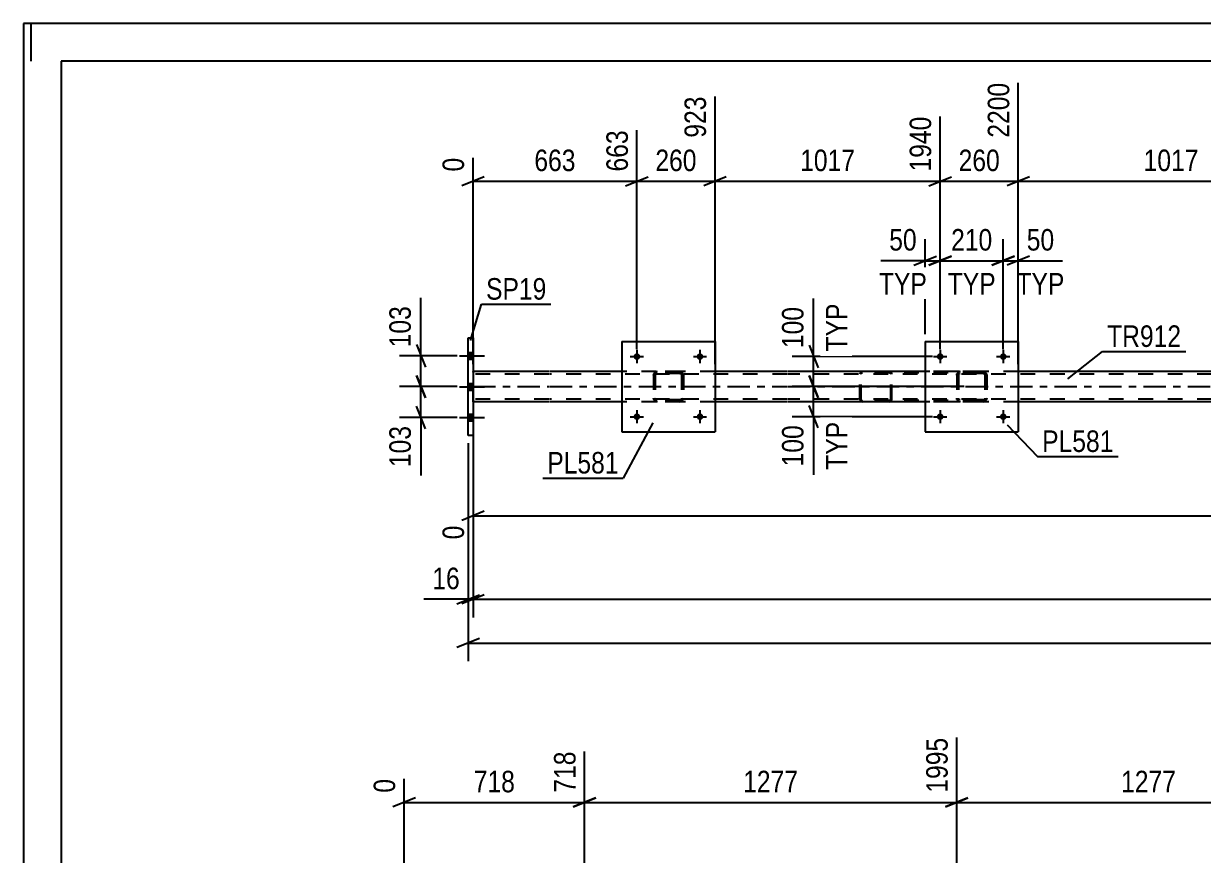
# Model space of a CAD drawing. Header units: millimetres. Extents: x 0 to 841, y 0 to 594.
# Drawn here: x 0 to 157.1, y 483.3 to 594 of the extents above; entities that cross this region are included whole.
import ezdxf

# ---------------------------------------------------------------- set-up
doc = ezdxf.new("R2010")
doc.units = ezdxf.units.MM
doc.linetypes.add('DXK_LINE_DOT2', pattern=[3.9198, 1.9599, -1.9599])
doc.linetypes.add('DXK_LINE_DOT3', pattern=[5.9187, 2.979, -0.9799, 0.9799, -0.9799])
doc.styles.add('Arial Narrow', font='ARIALN.TTF', dxfattribs={"height": 0.2})

# ---------------------------------------------------------------- blocks, each defined once
blk = doc.blocks.new('Unknown-318889357-1133')
at = {"color": 5, "linetype": 'Continuous'}
for p, q in [((841, 594), (0, 594)), ((0, 594), (0, 0)), ((1, 589), (1, 594)), ((836, 589), (5, 589)), ((5, 589), (5, 5))]:
    blk.add_line(p, q, dxfattribs=at)
blk = doc.blocks.new('Bolt-318889357-5226 - 5170')
at = {"linetype": 'Continuous'}
for points in [[(82.1, 549.69, -1), (81.22, 549.69, -1)], [(90.5, 549.69, -1), (89.62, 549.69, -1)]]:
    blk.add_hatch(color=1, dxfattribs=at).paths.add_polyline_path(points)
at = {"color": 1, "linetype": 'Continuous'}
for p, q in [((81.66, 550.57), (81.66, 548.81)), ((90.06, 550.57), (90.06, 548.81)), ((80.78, 549.69), (82.54, 549.69)), ((89.18, 549.69), (90.94, 549.69))]:
    blk.add_line(p, q, dxfattribs=at)
blk = doc.blocks.new('Bolt-318889357-5227 - 5170')
at = {"linetype": 'Continuous'}
for points in [[(82.1, 541.69, -1), (81.22, 541.69, -1)], [(90.5, 541.69, -1), (89.62, 541.69, -1)]]:
    blk.add_hatch(color=1, dxfattribs=at).paths.add_polyline_path(points)
at = {"color": 1, "linetype": 'Continuous'}
for p, q in [((81.66, 542.57), (81.66, 540.81)), ((90.06, 542.57), (90.06, 540.81)), ((80.78, 541.69), (82.54, 541.69)), ((89.18, 541.69), (90.94, 541.69))]:
    blk.add_line(p, q, dxfattribs=at)
blk = doc.blocks.new('Bolt-318889357-5228 - 5170')
at = {"linetype": 'Continuous'}
for points in [[(122.48, 549.69, -1), (121.6, 549.69, -1)], [(130.88, 549.69, -1), (130, 549.69, -1)]]:
    blk.add_hatch(color=1, dxfattribs=at).paths.add_polyline_path(points)
at = {"color": 1, "linetype": 'Continuous'}
for p, q in [((122.04, 550.57), (122.04, 548.81)), ((130.44, 550.57), (130.44, 548.81)), ((121.16, 549.69), (122.92, 549.69)), ((129.56, 549.69), (131.32, 549.69))]:
    blk.add_line(p, q, dxfattribs=at)
blk = doc.blocks.new('Bolt-318889357-5229 - 5170')
at = {"linetype": 'Continuous'}
for points in [[(122.48, 541.69, -1), (121.6, 541.69, -1)], [(130.88, 541.69, -1), (130, 541.69, -1)]]:
    blk.add_hatch(color=1, dxfattribs=at).paths.add_polyline_path(points)
at = {"color": 1, "linetype": 'Continuous'}
for p, q in [((122.04, 542.57), (122.04, 540.81)), ((130.44, 542.57), (130.44, 540.81)), ((121.16, 541.69), (122.92, 541.69)), ((129.56, 541.69), (131.32, 541.69))]:
    blk.add_line(p, q, dxfattribs=at)
blk = doc.blocks.new('Part-318889357-5258 - 5170')
at = {"color": 2, "linetype": 'Continuous'}
for p, q in [((79.66, 551.69), (79.66, 539.69)), ((79.66, 551.69), (92.06, 551.69)), ((92.06, 551.69), (92.06, 539.69)), ((79.66, 539.69), (92.06, 539.69))]:
    blk.add_line(p, q, dxfattribs=at)
blk = doc.blocks.new('Part-318889357-5259 - 5170')
at = {"color": 7, "linetype": 'DXK_LINE_DOT2'}
for p, q in [((83.86, 547.21), (83.9, 547.4)), ((83.9, 547.4), (83.86, 547.21)), ((83.86, 547.21), (83.86, 544.17)), ((84.1, 547.21), (84.12, 547.3)), ((84.1, 547.21), (84.1, 544.17)), ((84.12, 547.3), (84.17, 547.38)), ((84.16, 547.66), (84.34, 547.69)), ((84.34, 547.69), (84.16, 547.66)), ((84.17, 547.38), (84.25, 547.43)), ((84.25, 547.43), (84.34, 547.45)), ((87.38, 547.69), (84.34, 547.69)), ((87.38, 547.45), (84.34, 547.45)), ((87.38, 547.69), (87.57, 547.66)), ((87.57, 547.66), (87.38, 547.69)), ((87.38, 547.45), (87.47, 547.43)), ((87.47, 547.43), (87.55, 547.38)), ((87.55, 547.38), (87.6, 547.3)), ((87.6, 547.3), (87.62, 547.21)), ((87.62, 547.21), (87.62, 544.17)), ((87.83, 547.4), (87.86, 547.21)), ((87.86, 547.21), (87.83, 547.4)), ((87.86, 547.21), (87.86, 544.17)), ((83.9, 543.99), (83.86, 544.17)), ((83.86, 544.17), (83.9, 543.99)), ((84.12, 544.08), (84.1, 544.17)), ((84.17, 544), (84.12, 544.08)), ((84.34, 543.69), (84.16, 543.73)), ((84.16, 543.73), (84.34, 543.69)), ((84.25, 543.95), (84.17, 544)), ((84.34, 543.93), (84.25, 543.95)), ((87.38, 543.93), (84.34, 543.93)), ((87.38, 543.69), (84.34, 543.69)), ((87.47, 543.95), (87.38, 543.93)), ((87.57, 543.73), (87.38, 543.69)), ((87.38, 543.69), (87.57, 543.73)), ((87.55, 544), (87.47, 543.95)), ((87.6, 544.08), (87.55, 544)), ((87.62, 544.17), (87.6, 544.08)), ((87.86, 544.17), (87.83, 543.99)), ((87.83, 543.99), (87.86, 544.17))]:
    blk.add_line(p, q, dxfattribs=at)
at = {"color": 7, "linetype": 'DXK_LINE_DOT3'}
blk.add_line((85.86, 545.69), (85.86, 545.69), dxfattribs=at)
at = {"color": 7, "linetype": 'DXK_LINE_DOT2'}
for centre, start, end in [((84.34, 547.21), 112.5, 157.5), ((84.34, 547.21), 112.5, 157.5), ((87.38, 547.21), 22.5, 67.5), ((87.38, 547.21), 22.5, 67.5), ((84.34, 544.17), 202.5, 247.5), ((84.34, 544.17), 202.5, 247.5), ((87.38, 544.17), 292.5, 337.5), ((87.38, 544.17), 292.5, 337.5)]:
    blk.add_arc(centre, 0.48, start, end, dxfattribs=at)
blk = doc.blocks.new('Part-318889357-5264 - 5170')
at = {"color": 2, "linetype": 'Continuous'}
for p, q in [((120.04, 551.69), (120.04, 539.69)), ((120.04, 551.69), (132.44, 551.69)), ((132.44, 551.69), (132.44, 539.69)), ((120.04, 539.69), (132.44, 539.69))]:
    blk.add_line(p, q, dxfattribs=at)
blk = doc.blocks.new('Part-318889357-5265 - 5170')
at = {"color": 7, "linetype": 'DXK_LINE_DOT2'}
for p, q in [((124.24, 547.21), (124.28, 547.4)), ((124.28, 547.4), (124.24, 547.21)), ((124.24, 547.21), (124.24, 544.17)), ((124.48, 547.21), (124.5, 547.3)), ((124.48, 547.21), (124.48, 544.17)), ((124.5, 547.3), (124.55, 547.38)), ((124.54, 547.66), (124.72, 547.69)), ((124.72, 547.69), (124.54, 547.66)), ((124.55, 547.38), (124.63, 547.43)), ((124.63, 547.43), (124.72, 547.45)), ((127.76, 547.69), (124.72, 547.69)), ((127.76, 547.45), (124.72, 547.45)), ((127.76, 547.69), (127.95, 547.66)), ((127.95, 547.66), (127.76, 547.69)), ((127.76, 547.45), (127.85, 547.43)), ((127.85, 547.43), (127.93, 547.38)), ((127.93, 547.38), (127.98, 547.3)), ((127.98, 547.3), (128, 547.21)), ((128, 547.21), (128, 544.17)), ((128.21, 547.4), (128.24, 547.21)), ((128.24, 547.21), (128.21, 547.4)), ((128.24, 547.21), (128.24, 544.17)), ((124.28, 543.99), (124.24, 544.17)), ((124.24, 544.17), (124.28, 543.99)), ((124.5, 544.08), (124.48, 544.17)), ((124.55, 544), (124.5, 544.08)), ((124.72, 543.69), (124.54, 543.73)), ((124.54, 543.73), (124.72, 543.69)), ((124.63, 543.95), (124.55, 544)), ((124.72, 543.93), (124.63, 543.95)), ((127.76, 543.93), (124.72, 543.93)), ((127.76, 543.69), (124.72, 543.69)), ((127.85, 543.95), (127.76, 543.93)), ((127.95, 543.73), (127.76, 543.69)), ((127.76, 543.69), (127.95, 543.73)), ((127.93, 544), (127.85, 543.95)), ((127.98, 544.08), (127.93, 544)), ((128, 544.17), (127.98, 544.08)), ((128.24, 544.17), (128.21, 543.99)), ((128.21, 543.99), (128.24, 544.17))]:
    blk.add_line(p, q, dxfattribs=at)
at = {"color": 7, "linetype": 'DXK_LINE_DOT3'}
blk.add_line((126.24, 545.69), (126.24, 545.69), dxfattribs=at)
at = {"color": 7, "linetype": 'DXK_LINE_DOT2'}
for centre, start, end in [((124.72, 547.21), 112.5, 157.5), ((124.72, 547.21), 112.5, 157.5), ((127.76, 547.21), 22.5, 67.5), ((127.76, 547.21), 22.5, 67.5), ((124.72, 544.17), 202.5, 247.5), ((124.72, 544.17), 202.5, 247.5), ((127.76, 544.17), 292.5, 337.5), ((127.76, 544.17), 292.5, 337.5)]:
    blk.add_arc(centre, 0.48, start, end, dxfattribs=at)
blk = doc.blocks.new('Part-318889357-5365 - 5170')
at = {"color": 7, "linetype": 'DXK_LINE_DOT2'}
for p, q in [((111.39, 547.49), (111.36, 547.37)), ((111.36, 544.01), (111.36, 547.37)), ((111.53, 547.37), (111.54, 547.43)), ((111.53, 544.01), (111.53, 547.37)), ((111.54, 547.43), (111.58, 547.49)), ((111.7, 547.69), (111.57, 547.67)), ((111.58, 547.49), (111.64, 547.52)), ((111.64, 547.52), (111.7, 547.53)), ((127.03, 547.69), (111.7, 547.69)), ((127.03, 547.53), (111.7, 547.53)), ((115.41, 547.67), (115.28, 547.69)), ((115.28, 547.53), (115.34, 547.52)), ((115.34, 547.52), (115.37, 547.5)), ((115.37, 547.5), (115.4, 547.49)), ((115.4, 547.49), (115.44, 547.43)), ((115.44, 547.43), (115.45, 547.37)), ((115.45, 544.01), (115.45, 547.37)), ((115.62, 547.37), (115.59, 547.49)), ((115.62, 544.01), (115.62, 547.37)), ((111.36, 544.01), (111.39, 543.89)), ((111.54, 543.95), (111.53, 544.01)), ((111.58, 543.9), (111.54, 543.95)), ((111.57, 543.72), (111.7, 543.69)), ((111.58, 543.9), (111.61, 543.88)), ((111.61, 543.88), (111.64, 543.86)), ((111.64, 543.86), (111.7, 543.85)), ((127.03, 543.85), (111.7, 543.85)), ((127.03, 543.69), (111.7, 543.69)), ((115.34, 543.86), (115.28, 543.85)), ((115.28, 543.69), (115.41, 543.72)), ((115.4, 543.9), (115.34, 543.86)), ((115.44, 543.95), (115.4, 543.9)), ((115.45, 544.01), (115.44, 543.95)), ((115.59, 543.89), (115.62, 544.01))]:
    blk.add_line(p, q, dxfattribs=at)
for centre, start, end in [((111.69, 547.36), 110.7583, 155.68), ((115.29, 547.36), 24.32, 69.2417), ((111.69, 544.03), 204.32, 249.2417), ((115.29, 544.03), 290.7583, 335.68)]:
    blk.add_arc(centre, 0.331, start, end, dxfattribs=at)
blk = doc.blocks.new('Part-318889357-5370 - 5170')
at = {"color": 2, "linetype": 'Continuous'}
for p, q in [((59.2, 552.19), (59.84, 552.19)), ((59.2, 539.19), (59.2, 552.19)), ((59.84, 552.19), (59.84, 539.19)), ((59.84, 539.19), (59.2, 539.19))]:
    blk.add_line(p, q, dxfattribs=at)
blk = doc.blocks.new('Bolt-318889357-5419 - 5170')
at = {"linetype": 'Continuous'}
for points in [[(59.84, 549.35), (59.84, 550.23), (59.2, 550.23), (59.2, 549.35)], [(59.84, 549.35), (59.84, 550.23), (59.2, 550.23), (59.2, 549.35)], [(59.84, 549.35), (59.84, 550.23), (59.2, 550.23), (59.2, 549.35)], [(59.84, 545.23), (59.84, 546.11), (59.2, 546.11), (59.2, 545.23)], [(59.84, 545.23), (59.84, 546.11), (59.2, 546.11), (59.2, 545.23)], [(59.84, 541.15), (59.84, 542.03), (59.2, 542.03), (59.2, 541.15)], [(59.84, 541.15), (59.84, 542.03), (59.2, 542.03), (59.2, 541.15)], [(59.84, 541.15), (59.84, 542.03), (59.2, 542.03), (59.2, 541.15)]]:
    blk.add_hatch(color=1, dxfattribs=at).paths.add_polyline_path(points)
at = {"color": 1, "linetype": 'Continuous'}
for p, q in [((59.2, 550.23), (59.84, 550.23)), ((59.2, 550.23), (59.84, 550.23)), ((59.2, 550.23), (59.84, 550.23)), ((58.04, 549.79), (61.36, 549.79)), ((58.04, 549.79), (61.36, 549.79)), ((58.04, 549.79), (61.36, 549.79)), ((59.2, 549.35), (59.84, 549.35)), ((59.2, 549.35), (59.84, 549.35)), ((59.2, 549.35), (59.84, 549.35)), ((58.04, 545.67), (61.36, 545.67)), ((58.04, 545.67), (61.36, 545.67)), ((59.2, 546.11), (59.84, 546.11)), ((59.2, 546.11), (59.84, 546.11)), ((59.2, 545.23), (59.84, 545.23)), ((59.2, 545.23), (59.84, 545.23)), ((59.2, 542.03), (59.84, 542.03)), ((59.2, 542.03), (59.84, 542.03)), ((59.2, 542.03), (59.84, 542.03)), ((58.04, 541.59), (61.36, 541.59)), ((58.04, 541.59), (61.36, 541.59)), ((58.04, 541.59), (61.36, 541.59)), ((59.2, 541.15), (59.84, 541.15)), ((59.2, 541.15), (59.84, 541.15)), ((59.2, 541.15), (59.84, 541.15))]:
    blk.add_line(p, q, dxfattribs=at)
blk = doc.blocks.new('Part-318889357-5424 - 5170')
at = {"color": 2, "linetype": 'Continuous'}
for p, q in [((69.96, 547.69), (59.84, 547.69)), ((79.66, 547.69), (70.06, 547.69)), ((101.66, 547.69), (92.06, 547.69)), ((120.04, 547.69), (101.76, 547.69)), ((171.12, 547.69), (132.44, 547.69)), ((69.96, 543.69), (59.84, 543.69)), ((79.66, 543.69), (70.06, 543.69)), ((101.66, 543.69), (92.06, 543.69)), ((120.04, 543.69), (101.76, 543.69)), ((171.12, 543.69), (132.44, 543.69))]:
    blk.add_line(p, q, dxfattribs=at)
at = {"color": 7, "linetype": 'DXK_LINE_DOT2'}
for p, q in [((59.84, 543.69), (59.84, 547.69)), ((69.96, 547.37), (59.84, 547.37)), ((101.66, 547.37), (70.06, 547.37)), ((92.06, 547.69), (79.66, 547.69)), ((765.79, 547.37), (101.76, 547.37)), ((132.44, 547.69), (120.04, 547.69)), ((69.96, 544.01), (59.84, 544.01)), ((101.66, 544.01), (70.06, 544.01)), ((92.06, 543.69), (79.66, 543.69)), ((765.79, 544.01), (101.76, 544.01)), ((132.44, 543.69), (120.04, 543.69))]:
    blk.add_line(p, q, dxfattribs=at)
at = {"color": 7, "linetype": 'DXK_LINE_DOT3'}
for p, q in [((59.84, 545.69), (69.96, 545.69)), ((70.06, 545.69), (101.66, 545.69)), ((101.76, 545.69), (765.79, 545.69))]:
    blk.add_line(p, q, dxfattribs=at)
blk = doc.blocks.new('StraightDimension-318889357-6142 - 5170')
at = {"color": 7, "linetype": 'Continuous'}
for p, q in [((122.04, 550.69), (122.04, 565.3)), ((130.44, 550.69), (130.44, 565.3)), ((120.54, 561.85), (123.54, 563.05)), ((122.04, 562.45), (130.44, 562.45)), ((131.94, 563.05), (128.94, 561.85))]:
    blk.add_line(p, q, dxfattribs=at)
at = {"color": 0}
blk.add_wipeout([(129.58, 563.2), (129.58, 567.4), (122.9, 567.4), (122.9, 563.2)], dxfattribs=at)
at = {"color": 0, "linetype": 'Continuous'}
blk.add_wipeout([(130.04, 557.35), (130.04, 561.55), (122.45, 561.55), (122.45, 557.35)], dxfattribs=at)
at = {"color": 3, "style": 'Arial Narrow'}
blk.add_text('210', height=2.863, dxfattribs=at).set_placement((123.5, 563.8))
at = {"color": 3, "linetype": 'Continuous', "style": 'Arial Narrow'}
blk.add_text('TYP', height=2.863, dxfattribs=at).set_placement((123.05, 557.95))
blk = doc.blocks.new('StraightDimension-318889357-23638 - 5170')
at = {"color": 7, "linetype": 'Continuous'}
for p, q in [((81.66, 550.69), (81.66, 579.81)), ((59.84, 548.69), (59.84, 576.15)), ((61.34, 573.62), (58.34, 572.42)), ((80.16, 572.42), (83.16, 573.62)), ((59.84, 573.02), (81.66, 573.02))]:
    blk.add_line(p, q, dxfattribs=at)
at = {"color": 0, "linetype": 'Continuous'}
for points in [[(81.06, 580.41), (76.86, 580.41), (76.86, 573.72), (81.06, 573.72)], [(59.24, 576.75), (55.04, 576.75), (55.04, 573.72), (59.24, 573.72)]]:
    blk.add_wipeout(points, dxfattribs=at)
at = {"color": 0}
blk.add_wipeout([(74.09, 573.77), (74.09, 577.97), (67.41, 577.97), (67.41, 573.77)], dxfattribs=at)
at = {"color": 3, "linetype": 'Continuous', "style": 'Arial Narrow'}
for s, height, p in [('663', 2.863, (80.46, 574.32)), ('0', 2.86, (58.64, 574.32))]:
    blk.add_text(s, height=height, rotation=90.0002, dxfattribs=at).set_placement(p)
at = {"color": 3, "style": 'Arial Narrow'}
blk.add_text('663', height=2.863, dxfattribs=at).set_placement((68.01, 574.37))
blk = doc.blocks.new('StraightDimension-318889357-5519 - 5170')
at = {"color": 7, "linetype": 'Continuous'}
for p, q in [((59.84, 542.69), (59.84, 525.37)), ((61.34, 529.1), (58.34, 527.9)), ((59.84, 528.5), (709.61, 528.5))]:
    blk.add_line(p, q, dxfattribs=at)
at = {"color": 0, "linetype": 'Continuous'}
blk.add_wipeout([(59.24, 527.8), (55.04, 527.8), (55.04, 524.77), (59.24, 524.77)], dxfattribs=at)
at = {"color": 3, "linetype": 'Continuous', "style": 'Arial Narrow'}
blk.add_text('0', height=2.86, rotation=90.0002, dxfattribs=at).set_placement((58.64, 525.37))
blk = doc.blocks.new('StraightDimension-318889357-5553 - 5170')
at = {"color": 7, "linetype": 'Continuous'}
for p, q in [((59.2, 538.19), (59.2, 509.17)), ((60.7, 512.17), (57.7, 510.97)), ((59.2, 511.57), (766.43, 511.57))]:
    blk.add_line(p, q, dxfattribs=at)
blk = doc.blocks.new('StraightDimension-318889357-5595 - 5170')
at = {"color": 7, "linetype": 'Continuous'}
for p, q in [((52.31, 551.29), (53.51, 548.29)), ((57.75, 549.79), (50.06, 549.79)), ((52.91, 545.69), (52.91, 549.79)), ((53.51, 544.19), (52.31, 547.19)), ((57.75, 545.69), (50.06, 545.69))]:
    blk.add_line(p, q, dxfattribs=at)
at = {"color": 0}
blk.add_wipeout([(52.16, 557), (47.96, 557), (47.96, 550.32), (52.16, 550.32)], dxfattribs=at)
at = {"color": 7, "linetype": 'Continuous'}
blk.add_line((52.91, 549.79), (52.91, 557.53), dxfattribs=at)
blk.add_line((52.91, 549.79), (52.91, 557.53), dxfattribs=at)
at = {"color": 3, "style": 'Arial Narrow'}
blk.add_text('103', height=2.863, rotation=90.0002, dxfattribs=at).set_placement((51.56, 550.92))
blk = doc.blocks.new('StraightDimension-318889357-5605 - 5170')
at = {"color": 7, "linetype": 'Continuous'}
for p, q in [((52.31, 547.19), (53.51, 544.19)), ((57.75, 545.69), (50.06, 545.69)), ((52.91, 541.59), (52.91, 545.69)), ((53.51, 540.09), (52.31, 543.09)), ((57.75, 541.59), (50.06, 541.59))]:
    blk.add_line(p, q, dxfattribs=at)
at = {"color": 0}
blk.add_wipeout([(52.16, 541.07), (47.96, 541.07), (47.96, 534.38), (52.16, 534.38)], dxfattribs=at)
at = {"color": 7, "linetype": 'Continuous'}
blk.add_line((52.91, 541.59), (52.91, 533.86), dxfattribs=at)
blk.add_line((52.91, 541.59), (52.91, 533.86), dxfattribs=at)
at = {"color": 3, "style": 'Arial Narrow'}
blk.add_text('103', height=2.863, rotation=90.0002, dxfattribs=at).set_placement((51.56, 534.98))
blk = doc.blocks.new('StraightDimension-318889357-6129 - 5170')
at = {"color": 7, "linetype": 'Continuous'}
for p, q in [((130.44, 550.69), (130.44, 565.3)), ((132.44, 552.69), (132.44, 565.3)), ((128.94, 561.85), (131.94, 563.05)), ((130.44, 562.45), (132.44, 562.45)), ((133.94, 563.05), (130.94, 561.85))]:
    blk.add_line(p, q, dxfattribs=at)
at = {"color": 0}
blk.add_wipeout([(137.82, 563.2), (137.82, 567.4), (132.97, 567.4), (132.97, 563.2)], dxfattribs=at)
at = {"color": 0, "linetype": 'Continuous'}
blk.add_wipeout([(139.19, 557.35), (139.19, 561.55), (131.6, 561.55), (131.6, 557.35)], dxfattribs=at)
at = {"color": 7, "linetype": 'Continuous'}
blk.add_line((132.44, 562.45), (138.35, 562.45), dxfattribs=at)
blk.add_line((132.44, 562.45), (138.35, 562.45), dxfattribs=at)
at = {"color": 3, "style": 'Arial Narrow'}
blk.add_text('50', height=2.863, dxfattribs=at).set_placement((133.57, 563.8))
at = {"color": 3, "linetype": 'Continuous', "style": 'Arial Narrow'}
blk.add_text('TYP', height=2.863, dxfattribs=at).set_placement((132.2, 557.95))
blk = doc.blocks.new('StraightDimension-318889357-6158 - 5170')
at = {"color": 7, "linetype": 'Continuous'}
for p, q in [((120.04, 552.69), (120.04, 565.3)), ((122.04, 550.69), (122.04, 565.3)), ((118.54, 561.85), (121.54, 563.05)), ((120.04, 562.45), (122.04, 562.45)), ((123.54, 563.05), (120.54, 561.85))]:
    blk.add_line(p, q, dxfattribs=at)
at = {"color": 0}
blk.add_wipeout([(119.52, 563.2), (119.52, 567.4), (114.66, 567.4), (114.66, 563.2)], dxfattribs=at)
at = {"color": 0, "linetype": 'Continuous'}
blk.add_wipeout([(120.88, 557.35), (120.88, 561.55), (113.29, 561.55), (113.29, 557.35)], dxfattribs=at)
at = {"color": 7, "linetype": 'Continuous'}
blk.add_line((120.04, 562.45), (114.14, 562.45), dxfattribs=at)
blk.add_line((120.04, 562.45), (114.14, 562.45), dxfattribs=at)
at = {"color": 3, "style": 'Arial Narrow'}
blk.add_text('50', height=2.863, dxfattribs=at).set_placement((115.26, 563.8))
at = {"color": 3, "linetype": 'Continuous', "style": 'Arial Narrow'}
blk.add_text('TYP', height=2.863, dxfattribs=at).set_placement((113.89, 557.95))
blk = doc.blocks.new('StraightDimension-318889357-6172 - 5170')
at = {"color": 7, "linetype": 'Continuous'}
for p, q in [((104.59, 551.19), (105.79, 548.19)), ((121.04, 549.69), (102.34, 549.69)), ((105.19, 545.69), (105.19, 549.69)), ((105.79, 544.19), (104.59, 547.19)), ((125.24, 545.69), (102.34, 545.69))]:
    blk.add_line(p, q, dxfattribs=at)
at = {"color": 0}
blk.add_wipeout([(104.44, 556.9), (100.24, 556.9), (100.24, 550.22), (104.44, 550.22)], dxfattribs=at)
at = {"color": 0, "linetype": 'Continuous'}
blk.add_wipeout([(110.29, 557.36), (106.09, 557.36), (106.09, 549.77), (110.29, 549.77)], dxfattribs=at)
at = {"color": 7, "linetype": 'Continuous'}
blk.add_line((105.19, 549.69), (105.19, 557.43), dxfattribs=at)
blk.add_line((105.19, 549.69), (105.19, 557.43), dxfattribs=at)
at = {"color": 3, "style": 'Arial Narrow'}
blk.add_text('100', height=2.863, rotation=90.0002, dxfattribs=at).set_placement((103.84, 550.82))
at = {"color": 3, "linetype": 'Continuous', "style": 'Arial Narrow'}
blk.add_text('TYP', height=2.863, rotation=90.0002, dxfattribs=at).set_placement((109.69, 550.37))
blk = doc.blocks.new('StraightDimension-318889357-6187 - 5170')
at = {"color": 7, "linetype": 'Continuous'}
for p, q in [((104.59, 547.19), (105.79, 544.19)), ((125.24, 545.69), (102.34, 545.69)), ((105.19, 541.69), (105.19, 545.69)), ((105.79, 540.19), (104.59, 543.19)), ((121.04, 541.69), (102.34, 541.69))]:
    blk.add_line(p, q, dxfattribs=at)
at = {"color": 0}
blk.add_wipeout([(104.44, 541.17), (100.24, 541.17), (100.24, 534.48), (104.44, 534.48)], dxfattribs=at)
at = {"color": 0, "linetype": 'Continuous'}
blk.add_wipeout([(110.29, 541.62), (106.09, 541.62), (106.09, 534.03), (110.29, 534.03)], dxfattribs=at)
at = {"color": 7, "linetype": 'Continuous'}
blk.add_line((105.19, 541.69), (105.19, 533.96), dxfattribs=at)
blk.add_line((105.19, 541.69), (105.19, 533.96), dxfattribs=at)
at = {"color": 3, "style": 'Arial Narrow'}
blk.add_text('100', height=2.863, rotation=90.0002, dxfattribs=at).set_placement((103.84, 535.08))
at = {"color": 3, "linetype": 'Continuous', "style": 'Arial Narrow'}
blk.add_text('TYP', height=2.863, rotation=90.0002, dxfattribs=at).set_placement((109.69, 534.63))
blk = doc.blocks.new('StraightDimension-318889357-16051 - 5170')
at = {"color": 7, "linetype": 'Continuous'}
for p, q in [((59.84, 538.19), (59.84, 514.99)), ((61.34, 517.99), (58.34, 516.79)), ((59.84, 517.39), (765.79, 517.39))]:
    blk.add_line(p, q, dxfattribs=at)
blk = doc.blocks.new('StraightDimension-318889357-16052 - 5170')
at = {"color": 7, "linetype": 'Continuous'}
for p, q in [((59.2, 538.19), (59.2, 514.99)), ((59.84, 538.19), (59.84, 514.99)), ((57.7, 516.79), (60.7, 517.99)), ((61.34, 517.99), (58.34, 516.79)), ((59.2, 517.39), (59.84, 517.39))]:
    blk.add_line(p, q, dxfattribs=at)
at = {"color": 0}
blk.add_wipeout([(58.68, 518.14), (58.68, 522.34), (53.82, 522.34), (53.82, 518.14)], dxfattribs=at)
at = {"color": 7, "linetype": 'Continuous'}
blk.add_line((59.2, 517.39), (53.3, 517.39), dxfattribs=at)
blk.add_line((59.2, 517.39), (53.3, 517.39), dxfattribs=at)
at = {"color": 3, "style": 'Arial Narrow'}
blk.add_text('16', height=2.863, dxfattribs=at).set_placement((54.42, 518.74))
blk = doc.blocks.new('StraightDimension-318889357-23634 - 5170')
at = {"color": 7, "linetype": 'Continuous'}
for p, q in [((132.44, 548.69), (132.44, 586.13)), ((173.12, 550.69), (173.12, 581.63)), ((133.94, 573.62), (130.94, 572.42)), ((171.62, 572.42), (174.62, 573.62)), ((132.44, 573.02), (173.12, 573.02))]:
    blk.add_line(p, q, dxfattribs=at)
at = {"color": 0, "linetype": 'Continuous'}
blk.add_wipeout([(172.52, 582.23), (168.32, 582.23), (168.32, 573.72), (172.52, 573.72)], dxfattribs=at)
at = {"color": 0}
blk.add_wipeout([(157.04, 573.77), (157.04, 577.97), (148.53, 577.97), (148.53, 573.77)], dxfattribs=at)
at = {"color": 3, "linetype": 'Continuous', "style": 'Arial Narrow'}
blk.add_text('3217', height=2.863, rotation=90.0002, dxfattribs=at).set_placement((171.92, 574.32))
at = {"color": 3, "style": 'Arial Narrow'}
blk.add_text('1017', height=2.863, dxfattribs=at).set_placement((149.13, 574.37))
blk = doc.blocks.new('StraightDimension-318889357-23635 - 5170')
at = {"color": 7, "linetype": 'Continuous'}
for p, q in [((132.44, 548.69), (132.44, 586.13)), ((122.04, 550.69), (122.04, 581.63)), ((120.54, 572.42), (123.54, 573.62)), ((133.94, 573.62), (130.94, 572.42)), ((122.04, 573.02), (132.44, 573.02))]:
    blk.add_line(p, q, dxfattribs=at)
at = {"color": 0}
blk.add_wipeout([(130.58, 573.77), (130.58, 577.97), (123.9, 577.97), (123.9, 573.77)], dxfattribs=at)
at = {"color": 3, "style": 'Arial Narrow'}
blk.add_text('260', height=2.863, dxfattribs=at).set_placement((124.5, 574.37))
at = {"color": 0, "linetype": 'Continuous'}
blk.add_wipeout([(131.84, 586.73), (127.64, 586.73), (127.64, 578.22), (131.84, 578.22)], dxfattribs=at)
at = {"color": 3, "linetype": 'Continuous', "style": 'Arial Narrow'}
blk.add_text('2200', height=2.863, rotation=90.0002, dxfattribs=at).set_placement((131.24, 578.82))
blk = doc.blocks.new('StraightDimension-318889357-23636 - 5170')
at = {"color": 7, "linetype": 'Continuous'}
for p, q in [((92.06, 548.69), (92.06, 584.31)), ((122.04, 550.69), (122.04, 581.63)), ((93.56, 573.62), (90.56, 572.42)), ((120.54, 572.42), (123.54, 573.62)), ((92.06, 573.02), (122.04, 573.02))]:
    blk.add_line(p, q, dxfattribs=at)
at = {"color": 0, "linetype": 'Continuous'}
blk.add_wipeout([(121.44, 582.23), (117.24, 582.23), (117.24, 573.72), (121.44, 573.72)], dxfattribs=at)
at = {"color": 0}
blk.add_wipeout([(111.31, 573.77), (111.31, 577.97), (102.8, 577.97), (102.8, 573.77)], dxfattribs=at)
at = {"color": 3, "linetype": 'Continuous', "style": 'Arial Narrow'}
blk.add_text('1940', height=2.863, rotation=90.0002, dxfattribs=at).set_placement((120.84, 574.32))
at = {"color": 3, "style": 'Arial Narrow'}
blk.add_text('1017', height=2.863, dxfattribs=at).set_placement((103.4, 574.37))
blk = doc.blocks.new('StraightDimension-318889357-23637 - 5170')
at = {"color": 7, "linetype": 'Continuous'}
for p, q in [((92.06, 548.69), (92.06, 584.31)), ((81.66, 550.69), (81.66, 579.81)), ((80.16, 572.42), (83.16, 573.62)), ((93.56, 573.62), (90.56, 572.42)), ((81.66, 573.02), (92.06, 573.02))]:
    blk.add_line(p, q, dxfattribs=at)
at = {"color": 0}
blk.add_wipeout([(90.2, 573.77), (90.2, 577.97), (83.52, 577.97), (83.52, 573.77)], dxfattribs=at)
at = {"color": 3, "style": 'Arial Narrow'}
blk.add_text('260', height=2.863, dxfattribs=at).set_placement((84.12, 574.37))
at = {"color": 0, "linetype": 'Continuous'}
blk.add_wipeout([(91.46, 584.91), (87.26, 584.91), (87.26, 578.22), (91.46, 578.22)], dxfattribs=at)
at = {"color": 3, "linetype": 'Continuous', "style": 'Arial Narrow'}
blk.add_text('923', height=2.863, rotation=90.0002, dxfattribs=at).set_placement((90.86, 578.82))
blk = doc.blocks.new('StraightDimension-318889357-24971 - 3336')
at = {"color": 7, "linetype": 'Continuous'}
for p, q in [((124.24, 450.53), (124.24, 498.98)), ((175.32, 450.53), (175.32, 498.98)), ((125.74, 490.96), (122.74, 489.76)), ((124.24, 490.36), (175.32, 490.36)), ((173.82, 489.76), (176.82, 490.96))]:
    blk.add_line(p, q, dxfattribs=at)
at = {"color": 0, "linetype": 'Continuous'}
blk.add_wipeout([(174.72, 499.58), (170.52, 499.58), (170.52, 491.06), (174.72, 491.06)], dxfattribs=at)
at = {"color": 0}
blk.add_wipeout([(154.04, 491.11), (154.04, 495.31), (145.53, 495.31), (145.53, 491.11)], dxfattribs=at)
at = {"color": 3, "linetype": 'Continuous', "style": 'Arial Narrow'}
blk.add_text('3272', height=2.863, rotation=90.0002, dxfattribs=at).set_placement((174.12, 491.66))
at = {"color": 3, "style": 'Arial Narrow'}
blk.add_text('1277', height=2.863, dxfattribs=at).set_placement((146.13, 491.71))
blk = doc.blocks.new('StraightDimension-318889357-24972 - 3336')
at = {"color": 7, "linetype": 'Continuous'}
for p, q in [((124.24, 450.53), (124.24, 498.98)), ((74.69, 450.53), (74.69, 497.15)), ((76.19, 490.96), (73.19, 489.76)), ((74.69, 490.36), (124.24, 490.36)), ((122.74, 489.76), (125.74, 490.96))]:
    blk.add_line(p, q, dxfattribs=at)
at = {"color": 0, "linetype": 'Continuous'}
blk.add_wipeout([(123.64, 499.58), (119.44, 499.58), (119.44, 491.06), (123.64, 491.06)], dxfattribs=at)
at = {"color": 0}
blk.add_wipeout([(103.72, 491.11), (103.72, 495.31), (95.21, 495.31), (95.21, 491.11)], dxfattribs=at)
at = {"color": 3, "linetype": 'Continuous', "style": 'Arial Narrow'}
blk.add_text('1995', height=2.863, rotation=90.0002, dxfattribs=at).set_placement((123.04, 491.66))
at = {"color": 3, "style": 'Arial Narrow'}
blk.add_text('1277', height=2.863, dxfattribs=at).set_placement((95.81, 491.71))
blk = doc.blocks.new('StraightDimension-318889357-24973 - 3336')
at = {"color": 7, "linetype": 'Continuous'}
for p, q in [((74.69, 450.53), (74.69, 497.15)), ((50.67, 442.69), (50.67, 493.49)), ((52.17, 490.96), (49.17, 489.76)), ((50.67, 490.36), (74.69, 490.36)), ((73.19, 489.76), (76.19, 490.96))]:
    blk.add_line(p, q, dxfattribs=at)
at = {"color": 0, "linetype": 'Continuous'}
for points in [[(74.09, 497.75), (69.89, 497.75), (69.89, 491.06), (74.09, 491.06)], [(50.07, 494.09), (45.87, 494.09), (45.87, 491.06), (50.07, 491.06)]]:
    blk.add_wipeout(points, dxfattribs=at)
at = {"color": 0}
blk.add_wipeout([(66.02, 491.11), (66.02, 495.31), (59.34, 495.31), (59.34, 491.11)], dxfattribs=at)
at = {"color": 3, "linetype": 'Continuous', "style": 'Arial Narrow'}
for s, height, p in [('718', 2.863, (73.49, 491.66)), ('0', 2.86, (49.47, 491.66))]:
    blk.add_text(s, height=height, rotation=90.0002, dxfattribs=at).set_placement(p)
at = {"color": 3, "style": 'Arial Narrow'}
blk.add_text('718', height=2.863, dxfattribs=at).set_placement((59.94, 491.71))
blk = doc.blocks.new('Mark-318889357-5254 - 5170')
at = {"color": 0}
blk.add_wipeout([(79.23, 534.13), (79.23, 537.13), (69.73, 537.13), (69.73, 534.13)], dxfattribs=at)
blk.add_wipeout([(79.23, 534.13), (79.23, 537.13), (69.73, 537.13), (69.73, 534.13)], dxfattribs=at)
at = {"color": 30, "linetype": 'Continuous'}
for p in [(83.76, 540.86), (69.13, 533.53)]:
    blk.add_line(p, (79.83, 533.53), dxfattribs=at)
at = {"color": 3, "style": 'Arial Narrow'}
blk.add_text('PL581', height=2.863, dxfattribs=at).set_placement((69.73, 534.13))
blk = doc.blocks.new('Mark-318889357-5260 - 5170')
at = {"color": 0}
blk.add_wipeout([(145.12, 537), (145.12, 540), (135.62, 540), (135.62, 537)], dxfattribs=at)
blk.add_wipeout([(145.12, 537), (145.12, 540), (135.62, 540), (135.62, 537)], dxfattribs=at)
at = {"color": 30, "linetype": 'Continuous'}
for p, q in [((130.95, 540.59), (135.02, 536.4)), ((135.02, 536.4), (145.72, 536.4))]:
    blk.add_line(p, q, dxfattribs=at)
at = {"color": 3, "style": 'Arial Narrow'}
blk.add_text('PL581', height=2.863, dxfattribs=at).set_placement((135.62, 537))
blk = doc.blocks.new('Mark-318889357-5366 - 5170')
at = {"color": 0}
blk.add_wipeout([(69.62, 557.27), (69.62, 560.27), (61.58, 560.27), (61.58, 557.27)], dxfattribs=at)
blk.add_wipeout([(69.62, 557.27), (69.62, 560.27), (61.58, 560.27), (61.58, 557.27)], dxfattribs=at)
at = {"color": 30, "linetype": 'Continuous'}
for p, q in [((59.52, 551.83), (60.98, 556.67)), ((60.98, 556.67), (70.22, 556.67))]:
    blk.add_line(p, q, dxfattribs=at)
at = {"color": 3, "style": 'Arial Narrow'}
blk.add_text('SP19', height=2.863, dxfattribs=at).set_placement((61.58, 557.27))
blk = doc.blocks.new('Mark-318889357-5420 - 5170')
at = {"color": 0}
blk.add_wipeout([(154.13, 550.98), (154.13, 553.98), (144.27, 553.98), (144.27, 550.98)], dxfattribs=at)
blk.add_wipeout([(154.13, 550.98), (154.13, 553.98), (144.27, 553.98), (144.27, 550.98)], dxfattribs=at)
at = {"color": 30, "linetype": 'Continuous'}
for p, q in [((139.03, 546.74), (143.67, 550.38)), ((143.67, 550.38), (154.73, 550.38))]:
    blk.add_line(p, q, dxfattribs=at)
at = {"color": 3, "style": 'Arial Narrow'}
blk.add_text('TR912', height=2.863, dxfattribs=at).set_placement((144.27, 550.98))

msp = doc.modelspace()

# ---------------------------------------------------------------- block references
for name in ['Unknown-318889357-1133', 'Part-318889357-5370 - 5170', 'Part-318889357-5258 - 5170', 'Part-318889357-5264 - 5170', 'Bolt-318889357-5419 - 5170', 'Bolt-318889357-5226 - 5170', 'Bolt-318889357-5228 - 5170', 'Part-318889357-5424 - 5170', 'Part-318889357-5259 - 5170', 'Part-318889357-5365 - 5170', 'Part-318889357-5265 - 5170', 'Bolt-318889357-5227 - 5170', 'Bolt-318889357-5229 - 5170']:
    msp.add_blockref(name, (0, 0))

# ---------------------------------------------------------------- next in the draw order: block references
for name in ['StraightDimension-318889357-23638 - 5170', 'StraightDimension-318889357-6142 - 5170', 'StraightDimension-318889357-5519 - 5170', 'StraightDimension-318889357-24971 - 3336']:
    msp.add_blockref(name, (0, 0))

# ---------------------------------------------------------------- next in the draw order: block references
for name in ['StraightDimension-318889357-6158 - 5170', 'StraightDimension-318889357-6129 - 5170', 'Mark-318889357-5366 - 5170', 'StraightDimension-318889357-5595 - 5170', 'StraightDimension-318889357-5553 - 5170', 'StraightDimension-318889357-24972 - 3336']:
    msp.add_blockref(name, (0, 0))

# ---------------------------------------------------------------- next in the draw order: block references
for name in ['StraightDimension-318889357-23634 - 5170', 'StraightDimension-318889357-6172 - 5170', 'StraightDimension-318889357-5605 - 5170', 'StraightDimension-318889357-24973 - 3336']:
    msp.add_blockref(name, (0, 0))

# ---------------------------------------------------------------- next in the draw order: block references
for name in ['StraightDimension-318889357-23635 - 5170', 'Mark-318889357-5420 - 5170', 'StraightDimension-318889357-6187 - 5170']:
    msp.add_blockref(name, (0, 0))

# ---------------------------------------------------------------- next in the draw order: block references
for name in ['StraightDimension-318889357-23636 - 5170', 'StraightDimension-318889357-16051 - 5170']:
    msp.add_blockref(name, (0, 0))

# ---------------------------------------------------------------- next in the draw order: block references
for name in ['StraightDimension-318889357-23637 - 5170', 'Mark-318889357-5254 - 5170', 'Mark-318889357-5260 - 5170', 'StraightDimension-318889357-16052 - 5170']:
    msp.add_blockref(name, (0, 0))

doc.saveas('drawing.dxf')
